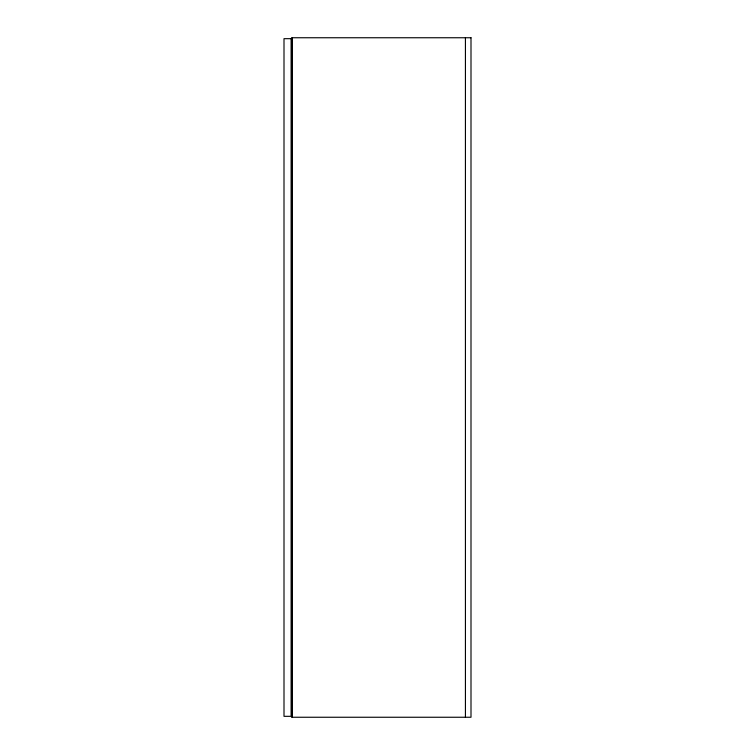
<?xml version="1.0" encoding="UTF-8"?>
<svg xmlns="http://www.w3.org/2000/svg" width="755" height="755" viewBox="0 0 755 755"><rect width="100%" height="100%" fill="white"/><g stroke="black" fill="none" stroke-linecap="round" stroke-linejoin="round"><path stroke-width="1.13" d="M292.034 479.114L292.034 484.672M465.429 37.75L465.429 717.25M292.034 37.75L292.034 717.25M470.997 37.75L291.855 37.75L291.855 717.25L470.997 717.25L470.997 37.75M291.109 38.675L284.003 38.675L284.003 716.325L291.109 716.325L291.109 38.675"/></g></svg>
